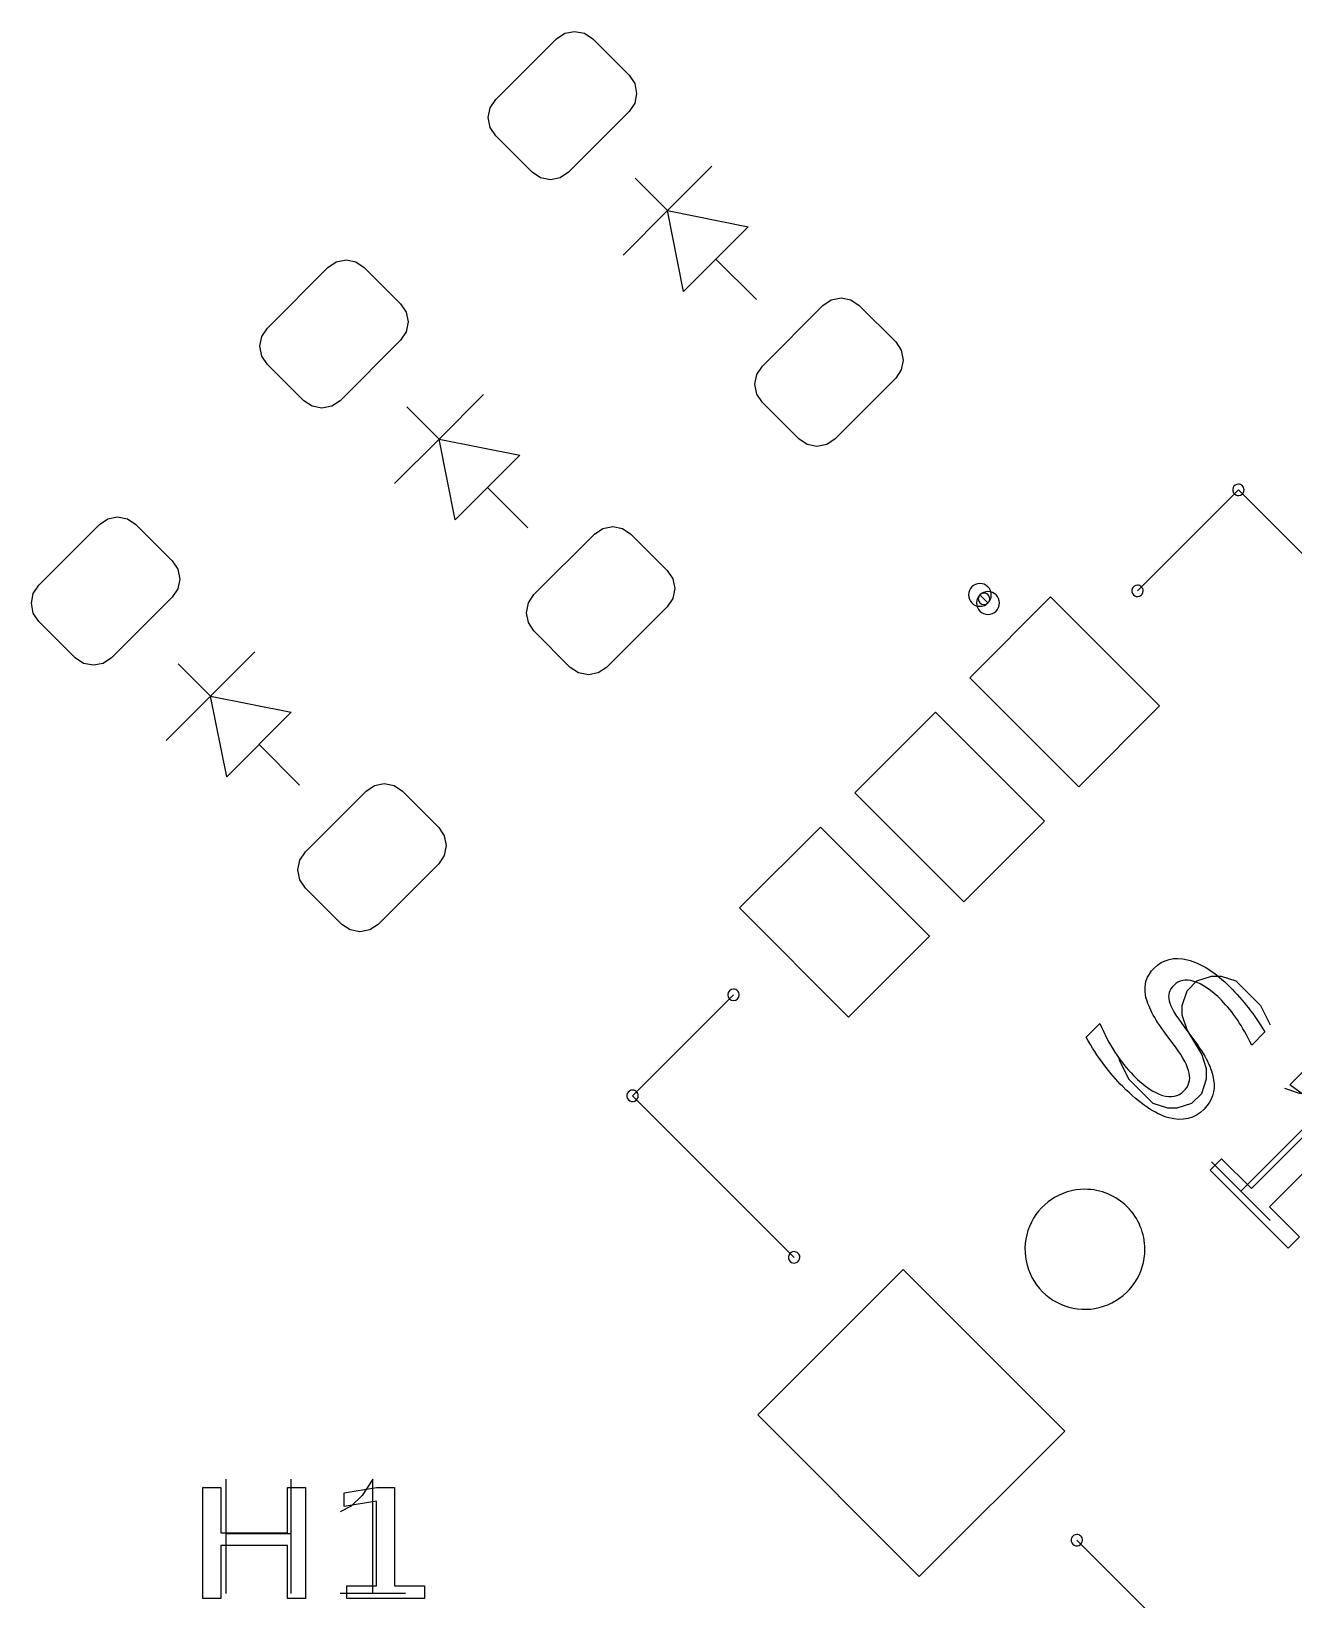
# Model space of a CAD drawing. Header units: millimetres. Extents: x 10 to 287, y 10 to 200.
# Drawn here: x 21.18 to 32.23, y 109.5 to 123.22 of the extents above; entities that cross this region are included whole.
import ezdxf

# ---------------------------------------------------------------- set-up
doc = ezdxf.new("R2010")
doc.units = ezdxf.units.MM
doc.layers.get('0').update_dxf_attribs({"linetype": 'CONTINUOUS'})

msp = doc.modelspace()

# ---------------------------------------------------------------- linework, layer by layer
at = {"color": 7}
for points in [[(25.7802, 123.1573), (25.8532, 123.2061), (25.9393, 123.2232), (26.0254, 123.2061), (26.0984, 123.1573), (26.4166, 122.8391), (26.4654, 122.7661), (26.4825, 122.68), (26.4654, 122.5939), (26.4166, 122.5209), (25.8863, 121.9906), (25.8133, 121.9418), (25.7272, 121.9247), (25.6411, 121.9418), (25.5681, 121.9906), (25.2499, 122.3088), (25.2011, 122.3818), (25.184, 122.4679), (25.2011, 122.554), (25.2499, 122.627)], [(25.7802, 123.1573), (25.8532, 123.2061), (25.9393, 123.2232), (26.0254, 123.2061), (26.0984, 123.1573), (26.4166, 122.8391), (26.4654, 122.7661), (26.4825, 122.68), (26.4654, 122.5939), (26.4166, 122.5209), (25.8863, 121.9906), (25.8133, 121.9418), (25.7272, 121.9247), (25.6411, 121.9418), (25.5681, 121.9906), (25.2499, 122.3088), (25.2011, 122.3818), (25.184, 122.4679), (25.2011, 122.554), (25.2499, 122.627)], [(25.7802, 123.1573), (25.8532, 123.2061), (25.9393, 123.2232), (26.0254, 123.2061), (26.0984, 123.1573), (26.4166, 122.8391), (26.4654, 122.7661), (26.4825, 122.68), (26.4654, 122.5939), (26.4166, 122.5209), (25.8863, 121.9906), (25.8133, 121.9418), (25.7272, 121.9247), (25.6411, 121.9418), (25.5681, 121.9906), (25.2499, 122.3088), (25.2011, 122.3818), (25.184, 122.4679), (25.2011, 122.554), (25.2499, 122.627)], [(23.7802, 121.1573), (23.8532, 121.2061), (23.9393, 121.2232), (24.0254, 121.2061), (24.0984, 121.1573), (24.4166, 120.8391), (24.4654, 120.7661), (24.4825, 120.68), (24.4654, 120.5939), (24.4166, 120.5209), (23.8863, 119.9906), (23.8133, 119.9418), (23.7272, 119.9247), (23.6411, 119.9418), (23.5681, 119.9906), (23.2499, 120.3088), (23.2011, 120.3818), (23.184, 120.4679), (23.2011, 120.554), (23.2499, 120.627)], [(23.7802, 121.1573), (23.8532, 121.2061), (23.9393, 121.2232), (24.0254, 121.2061), (24.0984, 121.1573), (24.4166, 120.8391), (24.4654, 120.7661), (24.4825, 120.68), (24.4654, 120.5939), (24.4166, 120.5209), (23.8863, 119.9906), (23.8133, 119.9418), (23.7272, 119.9247), (23.6411, 119.9418), (23.5681, 119.9906), (23.2499, 120.3088), (23.2011, 120.3818), (23.184, 120.4679), (23.2011, 120.554), (23.2499, 120.627)], [(23.7802, 121.1573), (23.8532, 121.2061), (23.9393, 121.2232), (24.0254, 121.2061), (24.0984, 121.1573), (24.4166, 120.8391), (24.4654, 120.7661), (24.4825, 120.68), (24.4654, 120.5939), (24.4166, 120.5209), (23.8863, 119.9906), (23.8133, 119.9418), (23.7272, 119.9247), (23.6411, 119.9418), (23.5681, 119.9906), (23.2499, 120.3088), (23.2011, 120.3818), (23.184, 120.4679), (23.2011, 120.554), (23.2499, 120.627)], [(28.1137, 120.8238), (28.1867, 120.8726), (28.2728, 120.8897), (28.3589, 120.8726), (28.4319, 120.8238), (28.7501, 120.5056), (28.7989, 120.4326), (28.816, 120.3465), (28.7989, 120.2604), (28.7501, 120.1874), (28.2198, 119.6571), (28.1468, 119.6083), (28.0607, 119.5912), (27.9746, 119.6083), (27.9016, 119.6571), (27.5834, 119.9753), (27.5346, 120.0483), (27.5175, 120.1344), (27.5346, 120.2205), (27.5834, 120.2935)], [(28.1137, 120.8238), (28.1867, 120.8726), (28.2728, 120.8897), (28.3589, 120.8726), (28.4319, 120.8238), (28.7501, 120.5056), (28.7989, 120.4326), (28.816, 120.3465), (28.7989, 120.2604), (28.7501, 120.1874), (28.2198, 119.6571), (28.1468, 119.6083), (28.0607, 119.5912), (27.9746, 119.6083), (27.9016, 119.6571), (27.5834, 119.9753), (27.5346, 120.0483), (27.5175, 120.1344), (27.5346, 120.2205), (27.5834, 120.2935)], [(28.1137, 120.8238), (28.1867, 120.8726), (28.2728, 120.8897), (28.3589, 120.8726), (28.4319, 120.8238), (28.7501, 120.5056), (28.7989, 120.4326), (28.816, 120.3465), (28.7989, 120.2604), (28.7501, 120.1874), (28.2198, 119.6571), (28.1468, 119.6083), (28.0607, 119.5912), (27.9746, 119.6083), (27.9016, 119.6571), (27.5834, 119.9753), (27.5346, 120.0483), (27.5175, 120.1344), (27.5346, 120.2205), (27.5834, 120.2935)], [(30.8661, 118.3266), (31.75, 119.2105)], [(31.75, 119.2605), (31.75, 119.2605)], [(21.7802, 118.9073), (21.8532, 118.9561), (21.9393, 118.9732), (22.0254, 118.9561), (22.0984, 118.9073), (22.4166, 118.5891), (22.4654, 118.5161), (22.4825, 118.43), (22.4654, 118.3439), (22.4166, 118.2709), (21.8863, 117.7406), (21.8133, 117.6918), (21.7272, 117.6747), (21.6411, 117.6918), (21.5681, 117.7406), (21.2499, 118.0588), (21.2011, 118.1318), (21.184, 118.2179), (21.2011, 118.304), (21.2499, 118.377)], [(21.7802, 118.9073), (21.8532, 118.9561), (21.9393, 118.9732), (22.0254, 118.9561), (22.0984, 118.9073), (22.4166, 118.5891), (22.4654, 118.5161), (22.4825, 118.43), (22.4654, 118.3439), (22.4166, 118.2709), (21.8863, 117.7406), (21.8133, 117.6918), (21.7272, 117.6747), (21.6411, 117.6918), (21.5681, 117.7406), (21.2499, 118.0588), (21.2011, 118.1318), (21.184, 118.2179), (21.2011, 118.304), (21.2499, 118.377)], [(21.7802, 118.9073), (21.8532, 118.9561), (21.9393, 118.9732), (22.0254, 118.9561), (22.0984, 118.9073), (22.4166, 118.5891), (22.4654, 118.5161), (22.4825, 118.43), (22.4654, 118.3439), (22.4166, 118.2709), (21.8863, 117.7406), (21.8133, 117.6918), (21.7272, 117.6747), (21.6411, 117.6918), (21.5681, 117.7406), (21.2499, 118.0588), (21.2011, 118.1318), (21.184, 118.2179), (21.2011, 118.304), (21.2499, 118.377)], [(26.1137, 118.8238), (26.1867, 118.8726), (26.2728, 118.8897), (26.3589, 118.8726), (26.4319, 118.8238), (26.7501, 118.5056), (26.7989, 118.4326), (26.816, 118.3465), (26.7989, 118.2604), (26.7501, 118.1874), (26.2198, 117.6571), (26.1468, 117.6083), (26.0607, 117.5912), (25.9746, 117.6083), (25.9016, 117.6571), (25.5834, 117.9753), (25.5346, 118.0483), (25.5175, 118.1344), (25.5346, 118.2205), (25.5834, 118.2935)], [(26.1137, 118.8238), (26.1867, 118.8726), (26.2728, 118.8897), (26.3589, 118.8726), (26.4319, 118.8238), (26.7501, 118.5056), (26.7989, 118.4326), (26.816, 118.3465), (26.7989, 118.2604), (26.7501, 118.1874), (26.2198, 117.6571), (26.1468, 117.6083), (26.0607, 117.5912), (25.9746, 117.6083), (25.9016, 117.6571), (25.5834, 117.9753), (25.5346, 118.0483), (25.5175, 118.1344), (25.5346, 118.2205), (25.5834, 118.2935)], [(26.1137, 118.8238), (26.1867, 118.8726), (26.2728, 118.8897), (26.3589, 118.8726), (26.4319, 118.8238), (26.7501, 118.5056), (26.7989, 118.4326), (26.816, 118.3465), (26.7989, 118.2604), (26.7501, 118.1874), (26.2198, 117.6571), (26.1468, 117.6083), (26.0607, 117.5912), (25.9746, 117.6083), (25.9016, 117.6571), (25.5834, 117.9753), (25.5346, 118.0483), (25.5175, 118.1344), (25.5346, 118.2205), (25.5834, 118.2935)], [(29.4873, 118.3913)], [(29.558, 118.3206)], [(30.8661, 118.3766)], [(30.3535, 116.6119), (29.3989, 117.5665), (30.106, 118.2736), (31.0606, 117.319)], [(30.3535, 116.6119), (29.3989, 117.5665), (30.106, 118.2736), (31.0606, 117.319)], [(30.3535, 116.6119), (29.3989, 117.5665), (30.106, 118.2736), (31.0606, 117.319)], [(29.3458, 115.6043), (28.3912, 116.5589), (29.0983, 117.266), (30.0529, 116.3114)], [(29.3458, 115.6043), (28.3912, 116.5589), (29.0983, 117.266), (30.0529, 116.3114)], [(29.3458, 115.6043), (28.3912, 116.5589), (29.0983, 117.266), (30.0529, 116.3114)], [(24.1137, 116.5738), (24.1867, 116.6226), (24.2728, 116.6397), (24.3589, 116.6226), (24.4319, 116.5738), (24.7501, 116.2556), (24.7989, 116.1826), (24.816, 116.0965), (24.7989, 116.0104), (24.7501, 115.9374), (24.2198, 115.4071), (24.1468, 115.3583), (24.0607, 115.3412), (23.9746, 115.3583), (23.9016, 115.4071), (23.5834, 115.7253), (23.5346, 115.7983), (23.5175, 115.8844), (23.5346, 115.9705), (23.5834, 116.0435)], [(24.1137, 116.5738), (24.1867, 116.6226), (24.2728, 116.6397), (24.3589, 116.6226), (24.4319, 116.5738), (24.7501, 116.2556), (24.7989, 116.1826), (24.816, 116.0965), (24.7989, 116.0104), (24.7501, 115.9374), (24.2198, 115.4071), (24.1468, 115.3583), (24.0607, 115.3412), (23.9746, 115.3583), (23.9016, 115.4071), (23.5834, 115.7253), (23.5346, 115.7983), (23.5175, 115.8844), (23.5346, 115.9705), (23.5834, 116.0435)], [(24.1137, 116.5738), (24.1867, 116.6226), (24.2728, 116.6397), (24.3589, 116.6226), (24.4319, 116.5738), (24.7501, 116.2556), (24.7989, 116.1826), (24.816, 116.0965), (24.7989, 116.0104), (24.7501, 115.9374), (24.2198, 115.4071), (24.1468, 115.3583), (24.0607, 115.3412), (23.9746, 115.3583), (23.9016, 115.4071), (23.5834, 115.7253), (23.5346, 115.7983), (23.5175, 115.8844), (23.5346, 115.9705), (23.5834, 116.0435)], [(28.3382, 114.5966), (27.3836, 115.5512), (28.0907, 116.2583), (29.0453, 115.3037)], [(28.3382, 114.5966), (27.3836, 115.5512), (28.0907, 116.2583), (29.0453, 115.3037)], [(28.3382, 114.5966), (27.3836, 115.5512), (28.0907, 116.2583), (29.0453, 115.3037)], [(27.3306, 114.8411)], [(31.981767, 114.465766)], [(31.601109, 113.356778), (31.863499, 113.094387), (32.529404, 113.760293), (32.201862, 114.003647), (32.309436, 114.111221), (32.635388, 113.869457), (32.796003, 113.708843), (32.022523, 112.935363), (32.284914, 112.672973), (32.185524, 112.573583), (31.501719, 113.257388)], [(26.4467, 113.9572), (26.4467, 113.9572)], [(30.4065, 113.0887)], [(30.4065, 113.0887)], [(30.4065, 113.0887)], [(30.4065, 113.0887)], [(30.4065, 113.0887)], [(30.4065, 113.0887)], [(27.8609, 112.543)], [(28.9569, 109.6999), (27.5427, 111.1141), (28.8155, 112.3869), (30.2297, 110.9727)], [(28.9569, 109.6999), (27.5427, 111.1141), (28.8155, 112.3869), (30.2297, 110.9727)], [(28.9569, 109.6999), (27.5427, 111.1141), (28.8155, 112.3869), (30.2297, 110.9727)], [(22.684075, 110.479181), (22.843941, 110.479181), (22.843941, 110.080753), (23.424841, 110.080753), (23.424841, 110.479181), (23.584708, 110.479181), (23.584708, 109.5072), (23.424841, 109.5072), (23.424841, 109.97008), (22.843941, 109.97008), (22.843941, 109.5072), (22.684075, 109.5072)], [(23.944803, 109.61787), (24.20597, 109.61787), (24.20597, 110.359392), (23.921852, 110.312522), (23.921852, 110.432311), (24.204388, 110.479181), (24.364254, 110.479181), (24.364254, 109.61787), (24.625422, 109.61787), (24.625422, 109.5072), (23.944803, 109.5072)], [(30.3358, 110.0681)]]:
    msp.add_lwpolyline(points, close=True, dxfattribs=at)
for points in [[(26.7525, 121.6547), (27.1414, 122.0436)], [(26.4697, 121.9375), (26.7525, 121.6547), (26.3636, 121.2658)], [(26.7525, 121.6547), (27.4596, 121.5133)], [(26.8939, 120.9476), (26.7525, 121.6547)], [(27.4596, 121.5133), (26.8939, 120.9476)], [(27.1768, 121.2304), (27.5303, 120.8769)], [(24.7525, 119.6547), (25.1414, 120.0436)], [(24.4697, 119.9375), (24.7525, 119.6547), (24.3636, 119.2658)], [(24.7525, 119.6547), (25.4596, 119.5133)], [(24.8939, 118.9476), (24.7525, 119.6547)], [(25.4596, 119.5133), (24.8939, 118.9476)], [(25.1768, 119.2304), (25.5303, 118.8769)], [(31.75, 119.2105), (33.1642, 117.7963)], [(33.1642, 117.7963), (31.75, 119.2105)], [(29.4873, 118.2913), (29.558, 118.2206)], [(22.7525, 117.4047), (23.1414, 117.7936)], [(22.4697, 117.6875), (22.7525, 117.4047), (22.3636, 117.0158)], [(22.7525, 117.4047), (23.4596, 117.2633)], [(22.8939, 116.6976), (22.7525, 117.4047)], [(23.4596, 117.2633), (22.8939, 116.6976)], [(23.1768, 116.9804), (23.5303, 116.6269)], [(30.7024, 114.2281), (30.788, 114.057), (31.0018, 113.8432), (31.1301, 113.8004), (31.2156, 113.8004), (31.3439, 113.8432), (31.4294, 113.9287), (31.4722, 114.057), (31.4722, 114.1425), (31.4294, 114.2708), (31.3011, 114.4846), (31.2584, 114.6129), (31.2584, 114.6985), (31.3011, 114.8268), (31.3867, 114.9123), (31.5149, 114.955), (31.6005, 114.955), (31.7288, 114.9123), (31.9426, 114.6985), (32.0281, 114.5274)], [(26.4467, 113.9072), (27.3306, 114.7911)], [(27.3306, 114.7911), (26.4467, 113.9072)], [(30.416797, 114.419484), (30.538402, 114.541089)], [(31.275361, 114.511551), (31.357751, 114.39993)], [(31.198579, 114.334578), (31.114809, 114.446407)], [(31.981775, 114.465775), (31.8666, 114.350601)], [(31.7715, 113.0735), (32.6696, 113.9715), (32.4557, 113.9287), (32.2847, 113.9287), (32.1564, 113.9715)], [(26.4467, 113.9072), (27.8609, 112.493)], [(27.8609, 112.493), (26.4467, 113.9072)], [(32.0281, 112.8169), (31.5149, 113.33)], [(22.8881, 109.5524), (22.8881, 110.5524)], [(23.4595, 109.5524), (23.4595, 110.5524)], [(24.1738, 109.5524), (24.1738, 110.5524), (24.0786, 110.4095), (23.9833, 110.3143), (23.8881, 110.2667)], [(22.8881, 110.0762), (23.4595, 110.0762)], [(30.3358, 110.0181), (31.75, 108.6039)], [(31.75, 108.6039), (30.3358, 110.0181)], [(24.4595, 109.5524), (23.8881, 109.5524)]]:
    msp.add_lwpolyline(points, dxfattribs=at)
for points in [[(31.703806, 119.229634), (31.696067, 119.21095), (31.700345, 119.189445), (31.714645, 119.175145)], [(31.703806, 119.229634), (31.696067, 119.21095), (31.700345, 119.189445), (31.714645, 119.175145)], [(31.75, 119.2605), (31.729777, 119.2605), (31.711545, 119.248318), (31.703806, 119.229634)], [(31.75, 119.2605), (31.729777, 119.2605), (31.711545, 119.248318), (31.703806, 119.229634)], [(31.714645, 119.175145), (31.728945, 119.160845), (31.75045, 119.156567), (31.769134, 119.164306)], [(31.714645, 119.175145), (31.728945, 119.160845), (31.75045, 119.156567), (31.769134, 119.164306)], [(31.785355, 119.245855), (31.775979, 119.255232), (31.763261, 119.2605), (31.75, 119.2605)], [(31.785355, 119.245855), (31.775979, 119.255232), (31.763261, 119.2605), (31.75, 119.2605)], [(31.769134, 119.164306), (31.787818, 119.172045), (31.8, 119.190277), (31.8, 119.2105)], [(31.769134, 119.164306), (31.787818, 119.172045), (31.8, 119.190277), (31.8, 119.2105)], [(31.8, 119.2105), (31.8, 119.223761), (31.794732, 119.236479), (31.785355, 119.245855)], [(31.8, 119.2105), (31.8, 119.223761), (31.794732, 119.236479), (31.785355, 119.245855)], [(29.4873, 118.3913), (29.432072, 118.3913), (29.3873, 118.346528), (29.3873, 118.2913)], [(29.558, 118.3206), (29.502772, 118.3206), (29.458, 118.275828), (29.458, 118.2206)], [(29.558011, 118.362011), (29.539257, 118.380764), (29.513822, 118.3913), (29.4873, 118.3913)], [(29.628711, 118.291311), (29.609957, 118.310064), (29.584522, 118.3206), (29.558, 118.3206)], [(29.5873, 118.2913), (29.5873, 118.317822), (29.576764, 118.343257), (29.558011, 118.362011)], [(30.819906, 118.345734), (30.812167, 118.32705), (30.816445, 118.305545), (30.830745, 118.291245)], [(30.8661, 118.3766), (30.845877, 118.3766), (30.827645, 118.364418), (30.819906, 118.345734)], [(30.901455, 118.361955), (30.892079, 118.371332), (30.879361, 118.3766), (30.8661, 118.3766)], [(30.885234, 118.280406), (30.903918, 118.288145), (30.9161, 118.306377), (30.9161, 118.3266)], [(30.9161, 118.3266), (30.9161, 118.339861), (30.910832, 118.352579), (30.901455, 118.361955)], [(29.3873, 118.2913), (29.3873, 118.236072), (29.432072, 118.1913), (29.4873, 118.1913)], [(29.458, 118.2206), (29.458, 118.165372), (29.502772, 118.1206), (29.558, 118.1206)], [(29.4873, 118.2913), (29.468351, 118.271681), (29.468622, 118.240496), (29.487909, 118.221209)], [(29.535925, 118.304935), (29.518444, 118.309511), (29.499854, 118.304298), (29.4873, 118.2913)], [(29.4873, 118.1913), (29.542528, 118.1913), (29.5873, 118.236072), (29.5873, 118.2913)], [(29.487909, 118.221209), (29.507196, 118.201922), (29.538381, 118.201651), (29.558, 118.2206)], [(29.571635, 118.269225), (29.567059, 118.286707), (29.553407, 118.300359), (29.535925, 118.304935)], [(29.558, 118.2206), (29.570998, 118.233154), (29.576211, 118.251744), (29.571635, 118.269225)], [(29.558, 118.1206), (29.613228, 118.1206), (29.658, 118.165372), (29.658, 118.2206)], [(29.658, 118.2206), (29.658, 118.247122), (29.647464, 118.272557), (29.628711, 118.291311)], [(30.830745, 118.291245), (30.845045, 118.276945), (30.86655, 118.272667), (30.885234, 118.280406)], [(30.937238, 114.788847), (30.921115, 114.8798), (30.946379, 114.958602), (31.01303, 115.025253)], [(31.01303, 115.025253), (31.090202, 115.102425), (31.187846, 115.126388), (31.305959, 115.097139)], [(31.305959, 115.097139), (31.424605, 115.067362), (31.548863, 114.987539), (31.678733, 114.857669)], [(31.360976, 114.908849), (31.288852, 114.931079), (31.229795, 114.9192), (31.183805, 114.87321)], [(31.601145, 114.743506), (31.513681, 114.830969), (31.433625, 114.886084), (31.360976, 114.908849)], [(27.3306, 114.8411), (27.302986, 114.8411), (27.2806, 114.818714), (27.2806, 114.7911)], [(27.2806, 114.7911), (27.2806, 114.763486), (27.302986, 114.7411), (27.3306, 114.7411)], [(27.365955, 114.826455), (27.356579, 114.835832), (27.343861, 114.8411), (27.3306, 114.8411)], [(27.3306, 114.7411), (27.358214, 114.7411), (27.3806, 114.763486), (27.3806, 114.7911)], [(27.3806, 114.7911), (27.3806, 114.804361), (27.375332, 114.817079), (27.365955, 114.826455)], [(31.114809, 114.446407), (31.012551, 114.583747), (30.953361, 114.697893), (30.937238, 114.788847)], [(31.183805, 114.87321), (31.145221, 114.834625), (31.131625, 114.789757), (31.143019, 114.738604)], [(31.678733, 114.857669), (31.734392, 114.802011), (31.787408, 114.741589), (31.837781, 114.676404)], [(31.143019, 114.738604), (31.155336, 114.687311), (31.199451, 114.611626), (31.275361, 114.511551)], [(31.742001, 114.571084), (31.698455, 114.635674), (31.651502, 114.693148), (31.601145, 114.743506)], [(31.837781, 114.676404), (31.888154, 114.61122), (31.936149, 114.541007), (31.981767, 114.465766)], [(30.538402, 114.541089), (30.576708, 114.448995), (30.620315, 114.364852), (30.669222, 114.288661)], [(31.8666, 114.350601), (31.827081, 114.433), (31.785548, 114.506494), (31.742001, 114.571084)], [(30.571685, 114.181582), (30.517958, 114.254014), (30.466328, 114.333315), (30.416797, 114.419484)], [(31.357751, 114.39993), (31.46079, 114.263374), (31.519427, 114.145494), (31.533661, 114.04629)], [(30.669222, 114.288661), (30.718129, 114.212468), (30.772797, 114.144158), (30.833226, 114.083728)], [(31.319932, 114.104487), (31.30858, 114.164167), (31.26813, 114.240864), (31.198579, 114.334578)], [(30.737353, 113.987855), (30.681165, 114.044044), (30.625942, 114.108619), (30.571685, 114.181582)], [(30.833226, 114.083728), (30.92493, 113.992025), (31.008947, 113.93451), (31.085278, 113.911184)], [(31.273439, 113.949864), (31.316314, 113.992738), (31.331811, 114.044279), (31.319932, 114.104487)], [(26.400506, 113.926334), (26.392767, 113.90765), (26.397045, 113.886145), (26.411345, 113.871845)], [(26.400506, 113.926334), (26.392767, 113.90765), (26.397045, 113.886145), (26.411345, 113.871845)], [(26.4467, 113.9572), (26.426477, 113.9572), (26.408245, 113.945018), (26.400506, 113.926334)], [(26.4467, 113.9572), (26.426477, 113.9572), (26.408245, 113.945018), (26.400506, 113.926334)], [(26.482055, 113.942555), (26.472679, 113.951932), (26.459961, 113.9572), (26.4467, 113.9572)], [(26.482055, 113.942555), (26.472679, 113.951932), (26.459961, 113.9572), (26.4467, 113.9572)], [(26.4967, 113.9072), (26.4967, 113.920461), (26.491432, 113.933179), (26.482055, 113.942555)], [(26.4967, 113.9072), (26.4967, 113.920461), (26.491432, 113.933179), (26.482055, 113.942555)], [(31.141553, 113.714611), (31.021039, 113.747821), (30.886306, 113.838903), (30.737353, 113.987855)], [(31.085278, 113.911184), (31.161607, 113.887859), (31.224328, 113.900752), (31.273439, 113.949864)], [(31.533661, 114.04629), (31.548818, 113.946949), (31.520927, 113.86181), (31.449989, 113.790871)], [(26.411345, 113.871845), (26.425645, 113.857545), (26.44715, 113.853267), (26.465834, 113.861006)], [(26.411345, 113.871845), (26.425645, 113.857545), (26.44715, 113.853267), (26.465834, 113.861006)], [(26.465834, 113.861006), (26.484518, 113.868745), (26.4967, 113.886977), (26.4967, 113.9072)], [(26.465834, 113.861006), (26.484518, 113.868745), (26.4967, 113.886977), (26.4967, 113.9072)], [(31.449989, 113.790871), (31.365411, 113.706293), (31.262599, 113.680873), (31.141553, 113.714611)], [(30.4065, 113.0887), (30.194157, 113.0887), (30.002723, 112.960788), (29.921463, 112.764609)], [(30.4065, 113.0887), (30.194157, 113.0887), (30.002723, 112.960788), (29.921463, 112.764609)], [(30.4065, 113.0887), (30.194157, 113.0887), (30.002723, 112.960788), (29.921463, 112.764609)], [(30.4065, 113.0887), (30.194157, 113.0887), (30.002723, 112.960788), (29.921463, 112.764609)], [(30.4065, 113.0887), (30.194157, 113.0887), (30.002723, 112.960788), (29.921463, 112.764609)], [(30.4065, 113.0887), (30.194157, 113.0887), (30.002723, 112.960788), (29.921463, 112.764609)], [(30.777731, 112.934931), (30.679274, 113.033388), (30.545739, 113.0887), (30.4065, 113.0887)], [(30.777731, 112.934931), (30.679274, 113.033388), (30.545739, 113.0887), (30.4065, 113.0887)], [(30.777731, 112.934931), (30.679274, 113.033388), (30.545739, 113.0887), (30.4065, 113.0887)], [(30.777731, 112.934931), (30.679274, 113.033388), (30.545739, 113.0887), (30.4065, 113.0887)], [(30.777731, 112.934931), (30.679274, 113.033388), (30.545739, 113.0887), (30.4065, 113.0887)], [(30.777731, 112.934931), (30.679274, 113.033388), (30.545739, 113.0887), (30.4065, 113.0887)], [(30.9315, 112.5637), (30.9315, 112.702939), (30.876188, 112.836474), (30.777731, 112.934931)], [(30.9315, 112.5637), (30.9315, 112.702939), (30.876188, 112.836474), (30.777731, 112.934931)], [(30.9315, 112.5637), (30.9315, 112.702939), (30.876188, 112.836474), (30.777731, 112.934931)], [(30.9315, 112.5637), (30.9315, 112.702939), (30.876188, 112.836474), (30.777731, 112.934931)], [(30.9315, 112.5637), (30.9315, 112.702939), (30.876188, 112.836474), (30.777731, 112.934931)], [(30.9315, 112.5637), (30.9315, 112.702939), (30.876188, 112.836474), (30.777731, 112.934931)], [(29.921463, 112.764609), (29.840203, 112.56843), (29.88512, 112.342618), (30.035269, 112.192469)], [(29.921463, 112.764609), (29.840203, 112.56843), (29.88512, 112.342618), (30.035269, 112.192469)], [(29.921463, 112.764609), (29.840203, 112.56843), (29.88512, 112.342618), (30.035269, 112.192469)], [(29.921463, 112.764609), (29.840203, 112.56843), (29.88512, 112.342618), (30.035269, 112.192469)], [(29.921463, 112.764609), (29.840203, 112.56843), (29.88512, 112.342618), (30.035269, 112.192469)], [(29.921463, 112.764609), (29.840203, 112.56843), (29.88512, 112.342618), (30.035269, 112.192469)], [(30.607409, 112.078663), (30.803588, 112.159923), (30.9315, 112.351357), (30.9315, 112.5637)], [(30.607409, 112.078663), (30.803588, 112.159923), (30.9315, 112.351357), (30.9315, 112.5637)], [(30.607409, 112.078663), (30.803588, 112.159923), (30.9315, 112.351357), (30.9315, 112.5637)], [(30.607409, 112.078663), (30.803588, 112.159923), (30.9315, 112.351357), (30.9315, 112.5637)], [(30.607409, 112.078663), (30.803588, 112.159923), (30.9315, 112.351357), (30.9315, 112.5637)], [(30.607409, 112.078663), (30.803588, 112.159923), (30.9315, 112.351357), (30.9315, 112.5637)], [(27.814706, 112.512134), (27.806967, 112.49345), (27.811245, 112.471945), (27.825545, 112.457645)], [(27.8609, 112.543), (27.840677, 112.543), (27.822445, 112.530818), (27.814706, 112.512134)], [(27.825545, 112.457645), (27.839845, 112.443345), (27.86135, 112.439067), (27.880034, 112.446806)], [(27.896255, 112.528355), (27.886879, 112.537732), (27.874161, 112.543), (27.8609, 112.543)], [(27.880034, 112.446806), (27.898718, 112.454545), (27.9109, 112.472777), (27.9109, 112.493)], [(27.9109, 112.493), (27.9109, 112.506261), (27.905632, 112.518979), (27.896255, 112.528355)], [(30.035269, 112.192469), (30.185418, 112.04232), (30.41123, 111.997403), (30.607409, 112.078663)], [(30.035269, 112.192469), (30.185418, 112.04232), (30.41123, 111.997403), (30.607409, 112.078663)], [(30.035269, 112.192469), (30.185418, 112.04232), (30.41123, 111.997403), (30.607409, 112.078663)], [(30.035269, 112.192469), (30.185418, 112.04232), (30.41123, 111.997403), (30.607409, 112.078663)], [(30.035269, 112.192469), (30.185418, 112.04232), (30.41123, 111.997403), (30.607409, 112.078663)], [(30.035269, 112.192469), (30.185418, 112.04232), (30.41123, 111.997403), (30.607409, 112.078663)], [(30.289606, 110.037234), (30.281867, 110.01855), (30.286145, 109.997045), (30.300445, 109.982745)], [(30.3358, 110.0681), (30.315577, 110.0681), (30.297345, 110.055918), (30.289606, 110.037234)], [(30.300445, 109.982745), (30.314745, 109.968445), (30.33625, 109.964167), (30.354934, 109.971906)], [(30.371155, 110.053455), (30.361779, 110.062832), (30.349061, 110.0681), (30.3358, 110.0681)], [(30.354934, 109.971906), (30.373618, 109.979645), (30.3858, 109.997877), (30.3858, 110.0181)], [(30.3858, 110.0181), (30.3858, 110.031361), (30.380532, 110.044079), (30.371155, 110.053455)]]:
    msp.add_open_spline(points, degree=3, dxfattribs=at)

doc.saveas('drawing.dxf')
